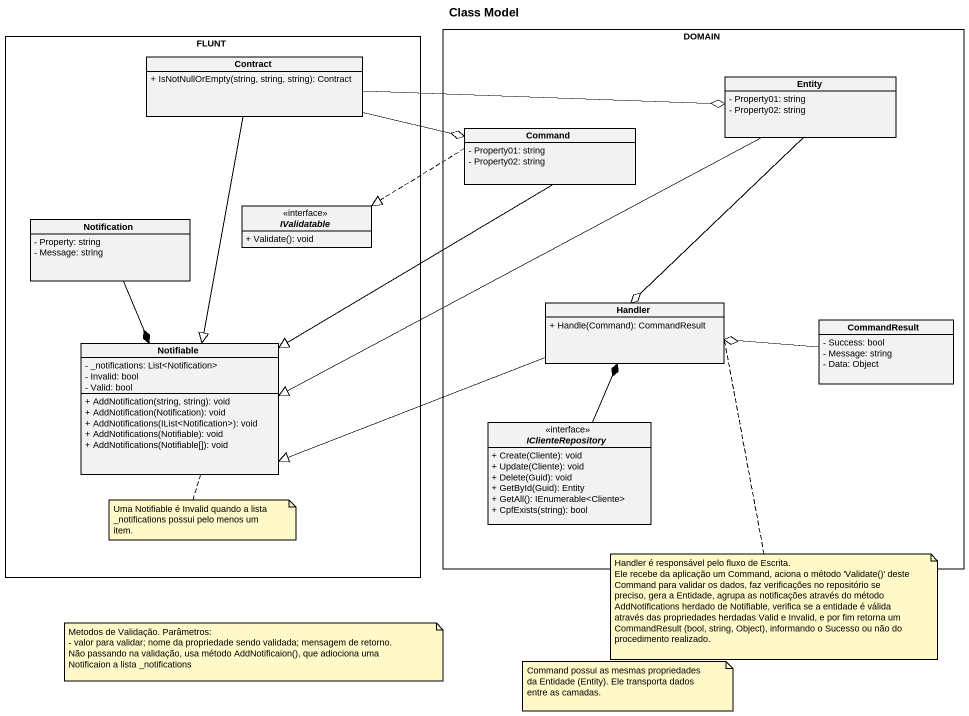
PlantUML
@startuml
title Class Model
hide circle
hide empty members
skinparam classAttributeIconSize 0
rectangle FLUNT {
  class Contract {
    + IsNotNullOrEmpty(string, string, string): Contract
  }
  class Notification {
    - Property: string
    - Message: string
  }
  interface IValidatable <<interface>> {
    + Validate(): void
  }
  class Notifiable {
    - _notifications: List<Notification>
    - Invalid: bool
    - Valid: bool
    + AddNotification(string, string): void
    + AddNotification(Notification): void
    + AddNotifications(IList<Notification>): void
    + AddNotifications(Notifiable): void
    + AddNotifications(Notifiable[]): void
  }
}
rectangle DOMAIN {
  class "Entity" as Entity_ {
    - Property01: string
    - Property02: string
  }
  class Command {
    - Property01: string
    - Property02: string
  }
  class Handler {
    + Handle(Command): CommandResult
  }
  class CommandResult {
    - Success: bool
    - Message: string
    - Data: Object
  }
  interface IClienteRepository <<interface>> {
    + Create(Cliente): void
    + Update(Cliente): void
    + Delete(Guid): void
    + GetById(Guid): Entity
    + GetAll(): IEnumerable<Cliente>
    + CpfExists(string): bool
  }
}
Contract -right-o Entity_
Contract -right-o Command
Contract --|> Notifiable
Entity_ --o Handler
Entity_ -left-|> Notifiable
Command .left.|> IValidatable
Command --|> Notifiable
Notification --* Notifiable
Handler -left-|> Notifiable
CommandResult -left-o Handler
IClienteRepository -up-* Handler
note bottom of Notifiable : Uma Notifiable é Invalid quando a lista _notifications possui pelo menos um item.
note bottom of Handler
  Handler é responsável pelo fluxo de Escrita.
  Ele recebe da aplicação um Command, aciona o método 'Validate()' deste Command para validar os dados, faz verificações no repositório se preciso, gera a Entidade, agrupa as notificações através do método AddNotifications herdado de Notifiable, verifica se a entidade é válida através das propriedades herdadas Valid e Invalid, e por fim retorna um CommandResult (bool, string, Object), informando o Sucesso ou não do procedimento realizado.
end note
note as N3
  Metodos de Validação. Parâmetros:
  - valor para validar; nome da propriedade sendo validada; mensagem de retorno.
  Não passando na validação, usa método AddNotificaion(), que adiociona uma Notificaion a lista _notifications
end note
note as N4
  Command possui as mesmas propriedades da Entidade (Entity). Ele transporta dados entre as camadas.
end note
@enduml
